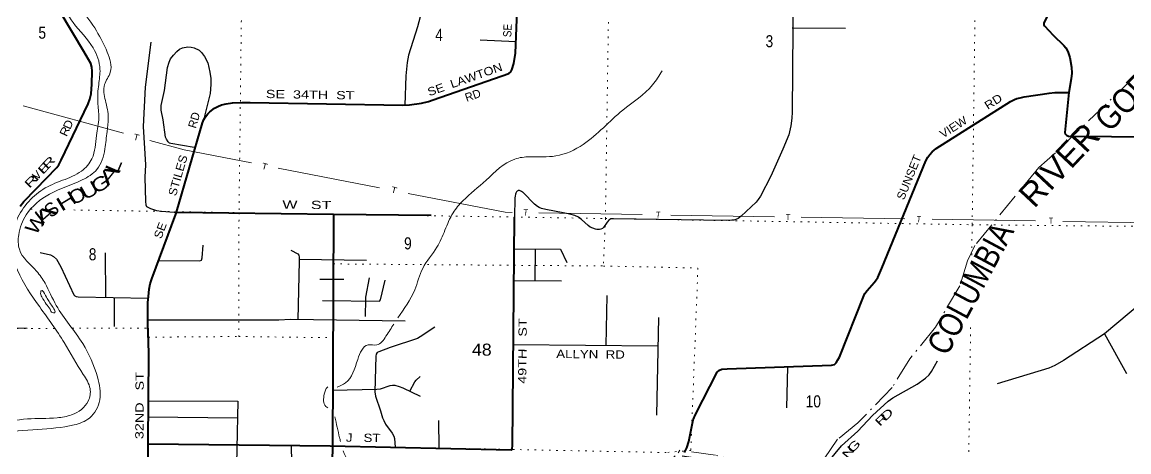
# Model space of a CAD drawing. Header units: feet. Extents: x -481249 to -254670, y -730376 to -544252.
# Drawn here: x -344259 to -328193, y -698875 to -692632 of the extents above; entities that cross this region are included whole.
import ezdxf
from ezdxf.enums import TextEntityAlignment as Align

# ---------------------------------------------------------------- set-up
doc = ezdxf.new("R2010")
doc.units = ezdxf.units.FT
doc.header["$LTSCALE"] = 70
doc.linetypes.add('DOT_DASHED', pattern=[7.7, 5, -1.2, 0.3, -1.2])
doc.linetypes.add('DOTTED', pattern=[1.5, 0.3, -1.2])
for name, color, linetype, lineweight in [('26', 7, 'Continuous', 40), ('27', 7, 'Continuous', 13), ('29', 7, 'Continuous', 25), ('39', 7, 'Continuous', 13), ('41', 7, 'Continuous', 13), ('44', 7, 'DOT_DASHED', 13), ('46', 7, 'Continuous', 13), ('7', 7, 'DOTTED', 13)]:
    doc.layers.add(name, color=color, linetype=linetype, lineweight=lineweight)
doc.layers.add('30', color=7, linetype='Continuous')

msp = doc.modelspace()

# ---------------------------------------------------------------- linework, layer by layer
at = {"layer": '26'}
for p, q in [((-342427.79, -698755.85), (-339787.26, -698788.72)), ((-342426.7, -700562.54), (-342427.79, -698755.85))]:
    msp.add_line(p, q, dxfattribs=at)
for points in [[(-329064.2, -690311.1), (-329080.01, -691926.55), (-329084.71, -691966.48), (-329092.5, -691996.32), (-329146.74, -692119.64), (-329403.81, -692596.36), (-329425.12, -692647.66), (-329428.64, -692672.32), (-329417.25, -692688.22), (-329290.11, -692821.99), (-329136.35, -692969.45), (-329109.21, -693004.51), (-329077.66, -693061.06), (-329050.75, -693145.36), (-329023.67, -693284.2), (-329021.81, -693373.84), (-329028.36, -693455.67), (-329066.25, -693655.36)], [(-342018.83, -695393.13), (-341639.12, -694095.78), (-341620.26, -694045.72), (-341596.79, -694008.14), (-341564.5, -693966.44), (-341532.81, -693935.91), (-341465.91, -693883.06), (-341420.13, -693857.22), (-341366.73, -693834.33), (-341295.71, -693817.3), (-341207.09, -693806.15), (-341068.59, -693801.45), (-340949.02, -693800.97), (-338732.17, -693838.43), (-338633.58, -693831.38), (-338459.86, -693807.89), (-338361.26, -693784.41), (-338290.83, -693763.27), (-337193.08, -693377.51), (-337165.16, -693355.76), (-337147.56, -693326.39), (-337120.4, -693234.44), (-337098.04, -693084.68), (-337053.63, -691974.82)], [(-344289.04, -695304.5), (-344234.73, -695239.28), (-344059.55, -695059.49), (-343756.42, -694743.46), (-343727.13, -694703.22), (-343690.75, -694638.64), (-343301.1, -693821.34), (-343278, -693749.51), (-343258.85, -693675.74), (-343244.77, -693532.48), (-343240.07, -693346.94), (-343247.11, -693288.23), (-343262.41, -693233.5), (-343362.75, -693060.08), (-343704.84, -692482.68)], [(-334641, -698884.81), (-334610.48, -698816.69), (-334582.25, -698724.97), (-334515.16, -698411.75), (-334481.35, -698330.45), (-334168.16, -697716.15), (-334137.41, -697688), (-334102.2, -697673.9), (-334024.25, -697668.07), (-332508.67, -697616.51), (-332466.98, -697604.6), (-332439.54, -697579.43), (-332415.33, -697538.83), (-332394.2, -697501.25), (-332042.17, -696610.4), (-332024.43, -696574.57), (-331993.91, -696532.29), (-331888, -696412.4), (-331869.48, -696391.35), (-331836.61, -696342.02), (-331778.09, -696205.79), (-331142.15, -694645.74), (-331112.34, -694593.21), (-331081.82, -694553.27), (-331046.6, -694515.69), (-330992.34, -694469.69), (-329913.29, -693783.97), (-329855.12, -693758.14), (-329819.91, -693744.04), (-329768.25, -693729.95), (-329710.63, -693718.68), (-329348.01, -693661.83), (-329265.94, -693654.66), (-329066.25, -693655.36)], [(-329066.25, -693655.36), (-329121.46, -694236.16), (-329117.35, -694254.92), (-329100.33, -694276.09), (-329067.4, -694287.6), (-325943.29, -694311.8)], [(-342427.79, -698755.85), (-342420.78, -697456.79), (-342422.57, -697276.52), (-342434.33, -697034.25), (-342433.71, -696705.73), (-342426.66, -696616.47), (-342412.58, -696513.13), (-342398.49, -696433.27), (-342377.36, -696360.46), (-342027.6, -695423.08), (-342018.83, -695393.13)], [(-342018.83, -695393.13), (-339737.95, -695420.27), (-338320.4, -695437.14)], [(-339737.95, -695420.27), (-339755.52, -698825.16), (-339826.98, -701223.13)], [(-339787.26, -698788.72), (-337157.79, -698844.24), (-337149.78, -698839.09), (-337144.7, -698825.13), (-337140.81, -698786.45), (-337112.51, -695464.3)]]:
    msp.add_lwpolyline(points, dxfattribs=at)
at = {"layer": '29'}
for p, q in [((-333078.52, -692717.04), (-332304.91, -692720.43)), ((-337609.56, -692889.69), (-337091.23, -692914.57)), ((-343053.87, -695981.23), (-343048.73, -696630.9)), ((-336810.69, -695927.53), (-336815.34, -696387.4)), ((-340237.81, -696077.7), (-339259.8, -696090.73)), ((-339937.52, -696365.69), (-339586.58, -696368.43)), ((-337120.36, -696385.81), (-336426.99, -696389.42)), ((-335771.32, -696603.06), (-335786.41, -697328.61)), ((-342921.08, -696632.98), (-342922.72, -697051.67)), ((-335019.93, -696924.32), (-335048.65, -698340.51)), ((-328544.46, -697157.85), (-328226.15, -697738.39)), ((-337128.27, -697314.89), (-335028.29, -697336.36)), ((-333146.18, -697638.2), (-333161.15, -698235.96)), ((-342428, -698368.12), (-341133.98, -698378.36)), ((-338214.61, -698419.8), (-338210.91, -698822)), ((-340345.79, -699029.6), (-340346.61, -698781.76))]:
    msp.add_line(p, q, dxfattribs=at)
for points in [[(-338366.47, -690155.77), (-338426.8, -692286.24), (-338443.72, -692412.23), (-338518.51, -692699.34), (-338647.59, -693113.77), (-338667.96, -693220.93), (-338686.25, -693413.37), (-338702.34, -693838.93)], [(-333059.02, -691506.56), (-333080.41, -693940.78), (-333084.22, -694028.41), (-333101.43, -694139.07), (-333129.91, -694267.15), (-333215.31, -694479.68), (-333392.45, -694869.45), (-333539.69, -695161.29), (-333572.92, -695211.15), (-333604.42, -695248.91), (-333822.51, -695451.88), (-333864.62, -695482.57), (-333897.83, -695498.88), (-333925.54, -695506.7), (-333957.27, -695510.51), (-334038.5, -695514.32), (-335675.33, -695489.41), (-335711.5, -695491.32), (-335727.37, -695497.03), (-335740.06, -695508.46), (-335767.98, -695537.67), (-335818.75, -695615.13), (-335833.98, -695627.83), (-335856.46, -695640.49), (-335877.14, -695645.61), (-335892.37, -695646.88), (-335915.21, -695646.88), (-335935.52, -695640.53), (-335974.87, -695626.56), (-336013.33, -695608.36), (-336040.87, -695587.19), (-336137.33, -695497.03), (-336184.28, -695463.52), (-336233.15, -695441.78), (-336305.5, -695421.46), (-336405.24, -695400.51), (-336653.9, -695356.06), (-336719.41, -695338.72), (-336751.63, -695326.86), (-336778.28, -695312.89), (-336821.36, -695275.31), (-336984.07, -695109.22), (-336994.3, -695100.91), (-337007.55, -695091.76), (-337027.05, -695081.77), (-337040.24, -695077.79), (-337049.9, -695076.69), (-337056.1, -695078.43), (-337062.61, -695081.98), (-337071.97, -695089.22), (-337080.36, -695099.55), (-337089.42, -695116.53), (-337095.61, -695131.55), (-337102.43, -695158.75), (-337105.75, -695183.36), (-337112.51, -695464.3)], [(-342392.59, -692925.12), (-342474.69, -693576.28), (-342501.21, -694150.16), (-342466.97, -694706.85), (-342475.61, -694884.81), (-342467.6, -695237.03), (-342462.52, -695287.83), (-342451.54, -695309.31), (-342397.5, -695338.05), (-342310.2, -695366.57), (-342234.67, -695376.26), (-342049.34, -695392.77), (-342018.83, -695393.13)], [(-341759.33, -694454.72), (-342099.33, -694393.69), (-342117.27, -694388.68), (-342137.58, -694373.45), (-342163.02, -694334.8), (-342175.66, -694304.87), (-342209.29, -694050.06), (-342239.55, -693911.59), (-342241.67, -693885.78), (-342239.13, -693842.6), (-342193.03, -693626.11), (-342149.84, -693292.55), (-342126.16, -693213.97), (-342103.31, -693165.71), (-342060.15, -693109.83), (-342015.34, -693060.27), (-341973.84, -693026.01), (-341930.68, -693005.69), (-341855, -692992.41), (-341806.29, -692995.53), (-341763.13, -693005.69), (-341689.51, -693041.25), (-341653.97, -693074.27), (-341608.93, -693131.79), (-341565.12, -693221.59), (-341531.59, -693360.93), (-341520.7, -693448.91), (-341518.16, -693537.8), (-341528.01, -693669.1), (-341619.71, -694035.63)], [(-326464, -695615.78), (-326688.65, -695619.59), (-326740.69, -695625.94), (-326775.52, -695639.11), (-327432.83, -696174.45), (-327447, -696184.05), (-327469.84, -696190.4), (-327527.99, -696199.18), (-327796.71, -696229.56), (-327817.61, -696241.19), (-327832.84, -696257.7), (-327839.99, -696293), (-327847.29, -696517), (-327855.05, -696540.24), (-327863.94, -696555.48), (-327903.02, -696604.28), (-328007.45, -696710.92), (-328544.46, -697157.85), (-329143.14, -697545.93), (-329267.69, -697618.37), (-329354.53, -697657.12), (-330102.19, -697887.12)], [(-343998.29, -695976.7), (-343845.55, -696014.78), (-343805.33, -696034.57), (-343762.17, -696077.75), (-343698.79, -696186.83), (-343507.08, -696595.59), (-343495.61, -696607.35), (-343475.3, -696617.51), (-343444.97, -696624.44), (-342430, -696640.98)], [(-342278.05, -696094.31), (-341678.42, -696100.07), (-341654.05, -696088.4), (-341643.61, -696056.16), (-341628.69, -695870.65)], [(-340359.02, -695945.82), (-340258.73, -695999.01), (-340243.5, -696016.79), (-340238.42, -696047.28), (-340238.42, -696103.16), (-340258.71, -696951.59)], [(-337116.44, -695925.66), (-336442.09, -695929.78), (-336353.69, -696125.98)], [(-339900.77, -696674.67), (-339072.49, -696686.67), (-339056.39, -696665.71), (-338987.66, -696378.52)], [(-339223.2, -696347.33), (-339273.06, -696625.71), (-339276.15, -696658.74), (-339277.78, -696908.82)], [(-344186.15, -697082.32), (-344467.95, -697075.97), (-344493.33, -697073.43), (-344513.64, -697064.54), (-344526.97, -697044.85), (-344537.31, -696617.75)], [(-338697.85, -696976.68), (-340361.56, -696950.2), (-340531.19, -696963.92), (-342434.19, -696960.24)], [(-338265.45, -697064.55), (-338478.64, -697203.5), (-338519.96, -697227.18), (-338915.23, -697359.9), (-339082.54, -697421.46), (-339103.89, -697433.39), (-339121.37, -697453.83), (-339124.78, -697483.12), (-339140.43, -698003.13), (-339128.91, -698065.61), (-339057.74, -698280.36), (-339027.54, -698378.51), (-339009.33, -698419.07), (-338983.33, -698470.22), (-338886.27, -698601.85), (-338861.37, -698647.16), (-338851.77, -698679.54), (-338842.32, -698808.67)], [(-334676.71, -698934.35), (-334257.25, -698994.07), (-334160.84, -699012.78), (-333968.24, -699058.8), (-333759.43, -699121.2), (-333220.5, -699330.33), (-333165.91, -699341.5), (-333114.14, -699339.34), (-332997.68, -699324.23), (-332857.48, -699287.55), (-332825.13, -699274.6), (-332794.78, -699255.32), (-332738.86, -699207.7), (-332547.11, -699008.57), (-332366.41, -698788.92), (-332129.29, -698574.03), (-331914.19, -698346.84), (-331687.4, -698138.44), (-331617.95, -698088.73), (-331266.08, -697889.4), (-331146.04, -697803.96), (-331089.96, -697754.32), (-331055.68, -697708.17), (-330968.68, -697551.28)], [(-339753, -697978.23), (-339111.64, -697965.5), (-339057.74, -697957.71), (-338917.22, -697912.1), (-338880.88, -697905.92), (-338848.53, -697908.07), (-338786.31, -697925.88), (-338734.22, -697942.6), (-338481.73, -698064.05)], [(-338632.03, -697991.76), (-338559.42, -697858.91), (-338537.95, -697832.55), (-338481.62, -697779.93)], [(-342424.43, -698133.47), (-341129.23, -698138.33), (-341183.63, -700889.09)]]:
    msp.add_lwpolyline(points, dxfattribs=at)
at = {"layer": '39'}
for points in [[(-352448.22, -697411.55), (-352173.41, -697333.9), (-351827.1, -697266.79), (-351526.59, -697145.4), (-351241.33, -696823.47), (-351046.28, -696553.39), (-350805.92, -696469.92), (-350344.13, -696547.52), (-350132.74, -696718.59), (-350011.07, -696813.2), (-349738.98, -696799.99), (-349639.01, -696814.34), (-349476.81, -696768.72), (-349148.32, -696653.43), (-348882.14, -696616.15), (-348564.07, -696613.11), (-348276.48, -696734.29), (-347952.85, -696847.56), (-347880.97, -696883.87), (-347609.5, -697037.08), (-347260.38, -697286.77), (-346947.01, -697468.18), (-346753.53, -697615.14), (-346557.77, -697687.92), (-346286.11, -697791.01), (-346062.7, -697958.1), (-345694.25, -698386.3), (-345417.17, -698641.78), (-345245.38, -698704.46), (-344992.81, -698564.88), (-344634.34, -698457.71), (-344182.03, -698396.94), (-343751.89, -698380.21), (-343539.69, -698336.75), (-343298.9, -698136.98), (-343272.22, -697956.61), (-343371.45, -697749.8), (-343647.76, -697287.8), (-344003.87, -696769.42), (-344323.92, -696237.11), (-344402.78, -695930.11), (-344351.3, -695541.29), (-344188.24, -695267.1), (-343957.42, -695061.29), (-343670.88, -694929.84), (-343398.33, -694796.34), (-343245.62, -694616.36), (-343180.34, -694277.71), (-343145.36, -694021.18), (-343160.51, -693794.56), (-343147.54, -693537.96), (-343128.71, -693317.47), (-343227.56, -693006.39), (-343520.22, -692638.58), (-343682.99, -692305.25), (-343707.89, -692010.44), (-343608.46, -691635.81), (-343460.87, -691221.22), (-343400.41, -691103.11), (-343237.65, -690907.12), (-343218.65, -690644.52), (-343437.69, -690379.19), (-343677.29, -690262.17), (-343820.94, -690161.48), (-343886.78, -690117.16), (-343838.07, -689930.85), (-343704.96, -689640.53), (-343714.73, -689049.02), (-343814, -688320.9), (-343947.06, -688063.85), (-344038.09, -687802.92), (-344002.87, -687480.23), (-343739.48, -687124.14), (-343282.02, -686756.62), (-343054.75, -686430.5), (-342898.03, -685715.19), (-342823.08, -685466.8), (-342697.95, -685172.44), (-342514.64, -684834.16), (-342269.48, -684538.17), (-341818.59, -684323.01), (-341440.17, -684227.92), (-340767.58, -684103.67), (-340521.44, -684076.35), (-340273.28, -684047.03), (-339907.09, -684012.06), (-339760.68, -683910.26), (-339670.44, -683850.38), (-339444.13, -683778.89), (-339256.03, -683761.42), (-339171.91, -683733.61), (-338951.22, -683681.99)], [(-338693.59, -683696.29), (-339314.54, -683893.57), (-339434.58, -683899.22), (-339480.51, -683877.03), (-339570.6, -683898.81), (-339735.3, -684074.74), (-339931.66, -684162.36), (-340403.79, -684174.95), (-340706.1, -684242.2), (-340866.02, -684213.64), (-341116.46, -684319.14), (-341841.09, -684455.27), (-342187.75, -684612.6), (-342358.39, -684776.49), (-342503.63, -685096.85), (-342667.33, -685541.46), (-342763.09, -686004.32), (-342765.67, -686156.7), (-342791.7, -686164.64), (-342821.46, -686098.38), (-342853.44, -686092.27), (-342869.89, -686212.52), (-342949.01, -686505.01), (-343190.15, -686797), (-343569.38, -687106.62), (-343767.89, -687232.32), (-343898.99, -687516.63), (-343911.83, -687741.15), (-343753.34, -688146.65), (-343603.08, -688616.28), (-343525.54, -689272.16), (-343585.25, -689723.1), (-343667.95, -689907.31), (-343622.36, -690017.72), (-343235.31, -690287.58), (-343193.78, -690414.02), (-343094.45, -690596.78), (-343093.74, -690939.64), (-343203.18, -691316.24), (-343438.74, -691718.53), (-343601.82, -691996.73), (-343618.37, -692143.04), (-343523.39, -692418.02), (-343433.56, -692466.41), (-343180.62, -692759.92), (-343023.75, -693067.16), (-342978.84, -693360.03), (-343063.54, -693540.22), (-343050.4, -693768.83), (-343007.37, -694029.62), (-343026.1, -694222.04), (-343057.06, -694474.58), (-343174.19, -694770.96), (-343384.81, -694924.7), (-343861.67, -695131.76), (-344198.86, -695431.48), (-344307.97, -695719.87), (-344298.77, -695932.43), (-344049.92, -696249.98), (-343926.56, -696424.79), (-343763.75, -696748.1), (-343379.76, -697300.65), (-343165.56, -697786.52), (-343130.8, -698117.45), (-343281.83, -698383.65), (-343504.24, -698483.22), (-344034.57, -698547.76), (-344610.84, -698592.12), (-344831.05, -698637.56), (-344941.44, -698735.47), (-345181.91, -698849.02), (-345511.71, -698779.84), (-346013.62, -698202.87), (-346310.59, -697917.25), (-346474.51, -697888.67), (-346979.49, -697592.39), (-347582.34, -697259.72), (-347985.28, -696961.75), (-348510.64, -696765.66), (-348962.58, -696730.19), (-349323.1, -696851.39), (-349493.22, -696874.93), (-349663.34, -696898.47), (-349685.41, -696918.45), (-349597.45, -696930.75), (-349537.65, -696987.08), (-349653.83, -697028.83), (-349947.62, -696959.76), (-350187.22, -696844.74), (-350211.01, -696786.52), (-350293.11, -696810.33)], [(-338804.4, -696926.29), (-338559.99, -696521.41), (-338442.79, -696208.99), (-338237.6, -695902.85), (-338120.65, -695654.59), (-338003.69, -695404.32), (-337858.99, -695226.31), (-337523.81, -694928.59), (-337106.58, -694621.1), (-336888.41, -694587.68), (-336512.31, -694576.8), (-336113.6, -694407.6), (-335539.64, -693912.11), (-335106.17, -693542.51), (-334969.38, -693340.42)], [(-343909.69, -696727.6), (-343971.32, -696625.16), (-343989.05, -696552.92), (-343980.98, -696534.9), (-343917.24, -696605.27), (-343833.74, -696743.87), (-343790.16, -696856.29), (-343822.15, -696852.18), (-343853.97, -696803.96), (-343909.69, -696727.6)], [(-339684.78, -697933.57), (-339565.25, -697871.71), (-339385.94, -697531.41), (-339237.12, -697321.34), (-339111.1, -697321.73), (-338976.6, -697193.82), (-338861.96, -697018.12)], [(-339820.34, -698234.75), (-339848.59, -698213.7), (-339873.93, -698037.19), (-339823.53, -697933.08), (-339820.82, -697931.01)], [(-339637.32, -698721.93), (-339650.18, -698669.86), (-339717.71, -698366.41)], [(-338167.01, -699302.59), (-338624.23, -699235.99), (-339254.03, -699153.87), (-339421.91, -699115.26), (-339600.02, -698860.49)]]:
    msp.add_spline(points, degree=3, dxfattribs=at)
at = {"layer": '44'}
for points in [[(-327298.82, -692462.49), (-328135.76, -693450.62), (-329258.34, -694531.13), (-329501.33, -694742.19), (-330427.06, -695875.32), (-330537.17, -696100.11), (-330645.24, -696463.08), (-330998.67, -697061.1), (-331370.29, -697522.74), (-331628.33, -697937.81), (-332125.75, -698453.87), (-332421.57, -698692.27), (-332615.23, -698978.04), (-332842.38, -699209.33), (-333143.06, -699225.44), (-333737.17, -699035.52), (-334195.29, -698923.46), (-334709.81, -698851.9)], [(-336941.61, -700821.41), (-336928.11, -700768.28), (-336909.2, -700719.69), (-336877.51, -700692.68), (-336857.85, -700680.65), (-336829.08, -700661.82), (-336745.36, -700616.58), (-335797.47, -700136.5), (-335768.85, -700111.22), (-335735.71, -700072.05), (-335660.36, -699965.7), (-335321.39, -699523.39), (-335025.99, -699180.36), (-334735.39, -698887.01), (-334709.81, -698851.9)]]:
    msp.add_lwpolyline(points, dxfattribs=at)
at = {"layer": '46'}
for p, q in [((-344241.78, -693846.36), (-342787.86, -694245.7)), ((-340539.63, -694753.83), (-339071.35, -695039.79)), ((-336756.48, -695403.22), (-335257.53, -695427.5)), ((-334843.08, -695434.2), (-333334.51, -695458.63)), ((-332949.42, -695464.87), (-331444.77, -695489.23)), ((-331048.71, -695495.65), (-329548.07, -695519.95)), ((-329150.29, -695526.39), (-327639.74, -695550.85))]:
    msp.add_line(p, q, dxfattribs=at)
for points in [[(-342407.14, -694350.27), (-341908.48, -694487.24), (-341908.48, -694487.24), (-340927.02, -694678.39)], [(-338652.69, -695121.33), (-337246.03, -695395.29), (-337144.35, -695396.94)]]:
    msp.add_lwpolyline(points, dxfattribs=at)
at = {"layer": '7'}
for p, q in [((-344132.67, -695350.78), (-344081.97, -695351.62)), ((-345385.3, -697085.99), (-343786.15, -697081.14)), ((-339751.61, -697216.93), (-339754.48, -698788.92))]:
    msp.add_line(p, q, dxfattribs=at)
for points in [[(-335515.4, -683742.89), (-335564, -684983.74), (-335711.75, -690218.36), (-335791.61, -695485.27), (-335820.21, -696174.9)], [(-330270.95, -683806.65), (-330297.4, -685066.02), (-330397.12, -690296.77), (-330467.02, -695575.74), (-330476.54, -696207.58)], [(-340924.91, -684232.24), (-340950.72, -684927.16), (-341046.19, -690089.76), (-341110.21, -695400.83), (-341114.99, -697199.31)], [(-352405.14, -695226.7), (-351567.46, -695250.55), (-346456.8, -695312.29), (-344252.34, -695348.8)], [(-343509.49, -695361.1), (-341110.21, -695400.83), (-335791.61, -695485.27), (-330467.02, -695575.74), (-325201.68, -695627.37), (-320380.14, -695767.01)], [(-343531.48, -697080.37), (-342422.75, -697077.01), (-342427.25, -697209.33), (-341114.99, -697199.31), (-339751.61, -697216.93), (-339741.46, -696144.42), (-335820.21, -696174.9), (-334448.09, -696205.17), (-334552.08, -698853.46), (-334908.26, -698884.45), (-339754.48, -698788.92)], [(-330489.48, -697066.69), (-330547.06, -700888.76), (-330645.07, -706195.72), (-330656.92, -706871.74)], [(-342427.25, -697209.33), (-342430.41, -702087.39), (-342430.41, -702087.39)], [(-339754.48, -698788.92), (-339871.67, -702744.95), (-339577.15, -702935.15)]]:
    msp.add_lwpolyline(points, dxfattribs=at)

# ---------------------------------------------------------------- texts
at = {"layer": '27'}
for s, rotation, width, p in [('SE', 87.709, 0.9, (-337157.59, -692852.75)), ('SE  LAWTON', 19.362, 1.15, (-338348.58, -693709.76)), ('SE  34TH  ST', 359.032, 1.3, (-340721.5, -693734.8)), ('RD', 32.435, 1.15, (-330240.39, -693908.9)), ('VIEW', 32.435, 1.05, (-330889.91, -694323.18)), ('STILES', 73.686, 1.1, (-342025.72, -695167.45)), ('SUNSET', 67.822, 1.05, (-331458.36, -695224.78)), ('SE', 69.538, 1.1, (-342238.76, -695788.76)), ('49TH   ST', 89.512, 1.3, (-336939.84, -697886.01)), ('32ND   ST', 89.691, 1.3, (-342497.44, -698689.95)), ('J   ST', 359.29, 1.2, (-339560.1, -698727.01))]:
    msp.add_text(s, height=120, rotation=rotation, dxfattribs=dict(at, width=width)).set_placement(p)
for rotation, p in [(19.362, (-337805.17, -693790.16)), (73.686, (-341737.83, -694183.61))]:
    msp.add_text('RD', height=120, rotation=rotation, dxfattribs=at).set_placement(p)
for s, rotation, width, p in [('R', 64.51, 1.15, (-343584.95, -694244.74)), ('D', 66.51, 1.1, (-343535.31, -694142.35)), ('E', 46.194, 1.75, (-343896.08, -694788.13)), ('R', 46.194, 1.65, (-343828.24, -694712.41)), ('I', 46.194, 1.4, (-344027.83, -694925.58)), ('R', 45.744, 1.65, (-344086.31, -694986.66))]:
    msp.add_text(s, height=120, rotation=rotation, dxfattribs=dict(at, width=width)).set_placement(p, align=Align.CENTER)
msp.add_text('V', height=120, rotation=46.194, dxfattribs=at).set_placement((-344001.03, -694897.74), align=Align.CENTER)
at = {"layer": '30'}
for s, rotation, width, p in [('W   ST', 359.318, 1.45, (-340481.42, -695341.42)), ('ALLYN  RD', 359.414, 1.2, (-336505.39, -697511.26))]:
    msp.add_text(s, height=120, rotation=rotation, dxfattribs=dict(at, width=width)).set_placement(p)
for s, rotation, width, p in [('R', 43.566, 1.6, (-331743.29, -698449.2)), ('D', 42.58, 1.6, (-331665.08, -698375.96)), ('G', 46.184, 1.55, (-332142.05, -698832.9)), ('N', 49.557, 1.5, (-332221.79, -698918.94))]:
    msp.add_text(s, height=120, rotation=rotation, dxfattribs=dict(at, width=width)).set_placement(p, align=Align.CENTER)
at = {"layer": '41'}
for s, rotation, width, p in [('L', 66.873, 1.35, (-342839.79, -694758.05)), ('A', 51.204, 1.7, (-342917.62, -694906.69)), ('U', 29.098, 1.35, (-343236.21, -695161.46)), ('G', 32.336, 1.3, (-343068.29, -695063.76)), ('H', 31.158, 1.5, (-343564.56, -695315.42)), ('O', 24.985, 1.15, (-343418.5, -695245.29)), ('A', 41.312, 1.8, (-343855.47, -695503.25)), ('W', 55.732, 1.2, (-343978.21, -695613.36))]:
    msp.add_text(s, height=200, rotation=rotation, dxfattribs=dict(at, width=width)).set_placement(p, align=Align.CENTER)
msp.add_text('S', height=200, rotation=39.394, dxfattribs=at).set_placement((-343769.4, -695429.26), align=Align.CENTER)
at = {"layer": '44'}
for s, rotation, width, p in [('GORGE', 45.306, 0.9, (-328474.93, -694244.73)), ('COLUMBIA', 61.806, 0.85, (-330831.56, -697496.33))]:
    msp.add_text(s, height=350, rotation=rotation, dxfattribs=dict(at, width=width)).set_placement(p)
msp.add_text('RIVER', height=350, rotation=46.806, dxfattribs=at).set_placement((-329567.23, -695348.11))
at = {"layer": '46'}
for rotation, width, p in [(344.641, 1.15, (-342652.76, -694336.17)), (344.641, 1.15, (-340790.05, -694758.94)), (344.641, 1.15, (-338911.7, -695103.42)), (359.072, 0.85, (-336979.65, -695441.5)), (359.072, 0.85, (-335058.33, -695474.41)), (359.072, 0.85, (-333172.63, -695507.05)), (359.072, 0.85, (-331274.3, -695538.79)), (359.072, 0.85, (-329355.27, -695560.42))]:
    msp.add_text('T', height=90, rotation=rotation, dxfattribs=dict(at, width=width)).set_placement(p)
at = {"layer": '7'}
for s, width, p in [('5', 0.85, (-344022.46, -692873.38)), ('4', 0.85, (-338261.86, -692904.6)), ('3', 0.85, (-333466.04, -692997.18)), ('9', 0.85, (-338713.81, -695933.47)), ('8', 0.85, (-343291.2, -696091.9)), ('48', 1.1, (-337728.75, -697477.38)), ('10', 0.85, (-332883.68, -698228.58))]:
    msp.add_text(s, height=175, dxfattribs=dict(at, width=width)).set_placement(p)

doc.saveas('drawing.dxf')
